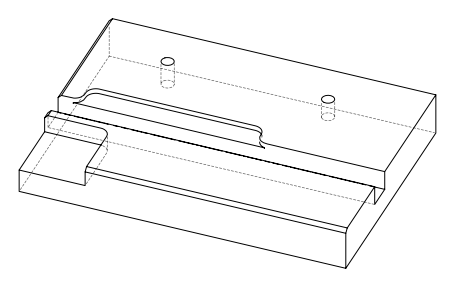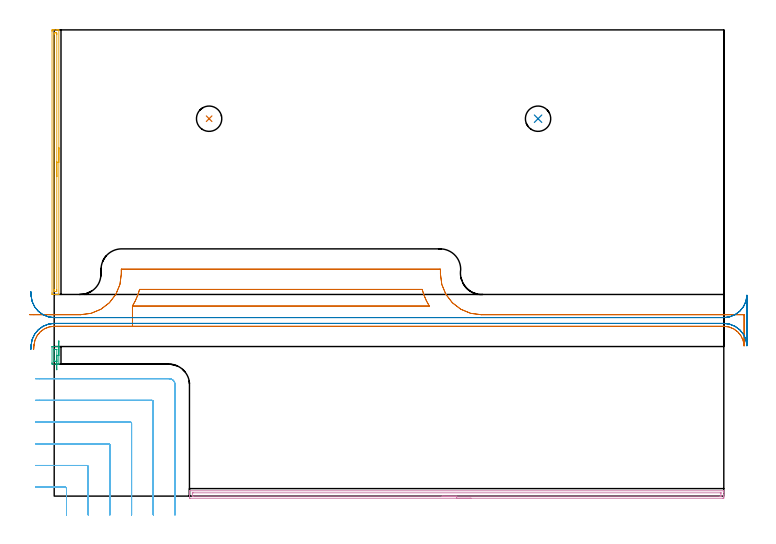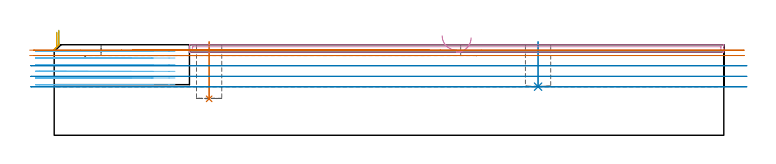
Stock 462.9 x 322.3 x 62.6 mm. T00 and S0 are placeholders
(PLAN: 8 operations, 4 tool changes, 31.6 min)
(1 INDEXABLE_INSERT_DRILL_BLIND_HOLE_FROM_SOLID | STEP1POCKET | NXT0302_006 | 0.16 min | 8926 mm3)
(2 INDEXABLE_INSERT_DRILL_BLIND_HOLE_FROM_SOLID_1 | STEP1POCKET_1 | NXT0302_006 | 0.13 min | 6910 mm3)
(3 AREA_MILL | FG_CHAMFER_SURFACE | UGT0205_001 | 0.37 min | 205 mm3)
(4 AREA_MILL_1 | FG_CHAMFER_SURFACE_1 | UGT0205_001 | 6.1 min | 5046 mm3)
(5 AREA_MILL_2 | FG_CHAMFER_SURFACE_2 | UGT0205_001 | 3.1 min | 2050 mm3)
(6 MILL_CORNER_NOTCH_RECTANGULAR | CORNER_NOTCH_RECTANGULAR | UGT0201_136 | Follow Part, ap 5, ae 75% | 9.2 min | 234101 mm3)
(7 MILL_OPEN_POCKET | POCKET_OPEN | UGT0201_006 | Follow Part, ap 7, ae 75% | 6.09 min | 183662 mm3)
(8 MILL_RECTANGULAR_SLOT | SLOT_RECTANGULAR | UGT0201_004 | Follow Part, ap 8, ae 75% | 6.44 min | 359990 mm3)
(TOOL NXT0302_006 | Index. Insert Drill 17.5mm [880-D1750L25-05] | D17.5 PA176 FL88 Z2)
(TOOL UGT0205_001 | Chamfer Mill 20 x 3 x 45 deg. | D20 FL50 Z2)
(TOOL UGT0201_136 | Carbide End Mill 20.0 | D20 FL30 Z4)
(TOOL UGT0201_006 | End Mill 28 mm | D28 FL25 Z2)
(TOOL UGT0201_004 | End Mill 32 mm | D32 FL53 Z6)
(OP 1 INDEXABLE_INSERT_DRILL_BLIND_HOLE_FROM_SOLID)
G17 G21 G94 G90
T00 M6
G54
G17 G0 G90 X107.1 Y260.9 S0 M3
G43 Z72.6 H1
G94 G81 G98 Z25.2 F250. R64.6
G80
M5
M2
(OP 2 INDEXABLE_INSERT_DRILL_BLIND_HOLE_FROM_SOLID_1)
G17 G21 G94 G90
T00 M6
G54
G17 G0 G90 X334.5 Y260.9 S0 M3
G43 Z72.6 H1
G94 G81 G98 Z33.6 F250. R64.6
G80
M5
M2
(OP 3 AREA_MILL)
G17 G21 G94 G90
T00 M6
G54
G17 G0 G90 X3.2 Y107.3 S1061 M3
G43 Z72.6 H0
G94 G1 Y107.262 Z71.728 F250.
Y107.148 Z70.863
Y106.959 Z70.012
Y106.697 Z69.18
Y106.363 Z68.374
Y105.96 Z67.6
Y105.492 Z66.864
Y104.96 Z66.172
Y104.371 Z65.529
Y103.728 Z64.94
Y103.036 Z64.408
Y102.3 Z63.94
Y101.526 Z63.537
Y100.72 Z63.203
Y99.888 Z62.941
Y99.036 Z62.752
Y98.172 Z62.638
Y97.3 Z62.6
Y91.596
X3.193 Y91.21 Z62.593
X3.087 Y91.2 Z62.486
X-1.184 Y91.201 Z58.216
X-1.493 Y91.205 Z57.907
X-1.496 Y91.317 Z57.904
X-1.499 Y91.596 Z57.901
X-1.5 Y92.158 Z57.9
X-1.499 Y103.004 Z57.901
X-1.496 Y103.283 Z57.904
X-1.493 Y103.395 Z57.907
X-0.93 Y103.4 Z58.47
X3.075 Z62.474
X3.087 Y103.399 Z62.487
X3.193 Y103.39 Z62.593
X3.2 Y103.004 Z62.6
Y97.3
X1.786 Z61.186
Y94.229
X1.785 Y93.351 Z61.185
X1.784 Y93.308 Z61.184
X1.779 Y93.262 Z61.179
X1.772 Y93.21 Z61.172
X1.74 Y93.209 Z61.14
X1.003 Y93.201 Z60.403
X0.85 Z60.25
X0.11 Y93.204 Z59.51
X-0.04 Y93.21 Z59.36
X-0.079 Y93.224 Z59.321
X-0.083 Y93.306 Z59.317
X-0.085 Y93.351 Z59.315
X-0.086 Y100.371 Z59.314
X-0.085 Y101.249 Z59.315
X-0.084 Y101.292 Z59.316
X-0.079 Y101.338 Z59.321
X-0.072 Y101.39 Z59.328
X-0.04 Y101.391 Z59.36
X0.697 Y101.399 Z60.097
X0.85 Z60.25
X1.59 Y101.396 Z60.99
X1.74 Y101.39 Z61.14
X1.779 Y101.376 Z61.179
X1.783 Y101.294 Z61.183
X1.785 Y101.249 Z61.185
X1.786 Y97.3 Z61.186
Y96.428 Z61.224
Y95.563 Z61.338
Y94.712 Z61.527
Y93.88 Z61.789
Y93.074 Z62.123
Y92.3 Z62.526
Y91.564 Z62.994
Y90.872 Z63.525
Y90.229 Z64.115
Y89.64 Z64.758
Y89.108 Z65.45
Y88.64 Z66.186
Y88.237 Z66.96
Y87.903 Z67.766
Y87.641 Z68.598
Y87.452 Z69.449
Y87.338 Z70.314
Y87.3 Z71.186
G0 Z72.6
M5
M2
(OP 4 AREA_MILL_1)
G17 G21 G94 G90
T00 M6
G54
G17 G0 G90 X288.2 Y-1.5 S1061 M3
G43 Z72.6 H0
Z67.4
G94 G1 X288.162 Z66.528 F250.
X288.048 Z65.664
X287.859 Z64.812
X287.597 Z63.98
X287.263 Z63.174
X286.86 Z62.4
X286.391 Z61.664
X285.86 Z60.972
X285.271 Z60.329
X284.628 Z59.74
X283.936 Z59.208
X283.2 Z58.74
X282.426 Z58.337
X281.62 Z58.003
X280.788 Z57.741
X279.936 Z57.552
X279.072 Z57.438
X278.2 Z57.4
X94.121
X93.713 Y-1.496 Z57.401
X93.51 Y-1.492 Z57.405
X93.5 Y-1.095 Z57.801
Y0.661 Z59.555
Y1.196 Z60.093
Y1.539 Z60.435
Y2.074 Z60.97
Y2.417 Z61.312
Y3.103 Z62.003
Y3.384 Z62.283
X93.502 Y3.544 Z62.436
X93.51 Y3.697 Z62.588
X93.675 Y3.7 Z62.6
X462.725
X462.89 Y3.697 Z62.588
X462.898 Y3.544 Z62.436
X462.9 Y3.384 Z62.283
Y3.103 Z62.003
Y2.417 Z61.312
Y1.196 Z60.093
Y0.661 Z59.555
Y0.05 Z58.946
Y-0.217 Z58.678
Y-0.828 Z58.068
X462.897 Y-1.095 Z57.801
X462.89 Y-1.492 Z57.405
X462.687 Y-1.496 Z57.401
X462.279 Y-1.5 Z57.4
X278.2
Y-0.086 Z58.814
X95.908 Y-0.085 Z58.815
X95.773 Y-0.084 Z58.816
X95.55 Y-0.079 Z58.821
X95.509 Y-0.072 Z58.828
X95.505 Y-0.042 Z58.858
X95.502 Y-0.01 Z58.89
X95.5 Y0.184 Z59.084
X95.501 Y2.074 Z60.974
X95.503 Y2.181 Z61.081
X95.509 Y2.252 Z61.152
X95.514 Y2.279 Z61.179
X95.53 Y2.281 Z61.181
X95.908 Y2.285 Z61.185
X96.042 Y2.286 Z61.186
X460.491 Y2.285 Z61.185
X460.627 Y2.284 Z61.184
X460.85 Y2.279 Z61.179
X460.891 Y2.272 Z61.172
X460.895 Y2.242 Z61.142
X460.898 Y2.209 Z61.109
X460.9 Y2.016 Z60.916
X460.899 Y0.126 Z59.026
X460.897 Y0.019 Z58.919
X460.891 Y-0.052 Z58.848
X460.886 Y-0.079 Z58.821
X460.87 Y-0.081 Z58.819
X460.491 Y-0.085 Z58.815
X460.358 Y-0.086 Z58.814
X278.2
X277.328 Z58.852
X276.463 Z58.966
X275.612 Z59.155
X274.78 Z59.417
X273.974 Z59.751
X273.2 Z60.154
X272.464 Z60.623
X271.772 Z61.154
X271.129 Z61.743
X270.54 Z62.386
X270.008 Z63.078
X269.54 Z63.814
X269.137 Z64.588
X268.803 Z65.394
X268.541 Z66.226
X268.352 Z67.078
X268.238 Z67.943
X268.2 Z68.814
G0 Z72.6
M5
M2
(OP 5 AREA_MILL_2)
G17 G21 G94 G90
T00 M6
G54
G17 G0 G90 X3.2 Y240.85 S1061 M3
G43 Z72.6 H0
G94 G1 Y240.812 Z71.728 F250.
Y240.698 Z70.863
Y240.509 Z70.012
Y240.247 Z69.18
Y239.913 Z68.374
Y239.51 Z67.6
Y239.042 Z66.864
Y238.51 Z66.172
Y237.921 Z65.529
Y237.278 Z64.939
Y236.586 Z64.408
Y235.85 Z63.94
Y235.076 Z63.537
Y234.27 Z63.203
Y233.438 Z62.941
Y232.587 Z62.752
Y231.722 Z62.638
Y230.85 Z62.6
Y139.538
X3.197 Y139.41 Z62.588
X3.163 Y139.407 Z62.555
X2.848 Y139.4 Z62.247
X2.29 Z61.689
X1.74 Z61.135
X-0.315 Z59.082
X-0.93 Y139.401 Z58.465
X-1.181 Y139.402 Z58.214
X-1.491 Y139.407 Z57.905
X-1.493 Y139.42 Z57.903
X-1.499 Y139.983 Z57.901
X-1.5 Y140.554 Z57.9
Y321.397
X-1.499 Y321.717 Z57.901
X-1.493 Y322.28 Z57.903
X-1.491 Y322.293 Z57.905
X-0.93 Y322.3 Z58.465
X-0.315 Z59.083
X-0.04 Z59.357
X1.74 Z61.135
X2.29 Z61.689
X2.63 Z62.029
X2.848 Z62.247
X3.163 Y322.293 Z62.555
X3.197 Y322.29 Z62.588
X3.2 Y322.162 Z62.6
Y230.85
X1.786 Z61.186
Y142.61
X1.782 Y141.765 Z61.182
X1.78 Y141.725 Z61.18
X1.74 Y141.41 Z61.14
X1.212 Y141.402 Z60.612
X0.85 Z60.25
X0.321 Y141.403 Z59.721
X-0.04 Y141.41 Z59.36
X-0.08 Y141.765 Z59.32
X-0.082 Y141.807 Z59.318
X-0.086 Y142.656 Z59.314
Y142.702
Y319.09
X-0.082 Y319.935 Z59.318
X-0.08 Y319.975 Z59.32
X-0.04 Y320.29 Z59.36
X0.488 Y320.298 Z59.888
X0.85 Z60.25
X1.379 Y320.297 Z60.779
X1.74 Y320.29 Z61.14
X1.779 Y319.935 Z61.179
X1.782 Y319.893 Z61.182
X1.786 Y319.044 Z61.186
Y318.999
Y230.85
Y229.978 Z61.224
Y229.114 Z61.338
Y228.262 Z61.526
Y227.43 Z61.789
Y226.624 Z62.123
Y225.85 Z62.525
Y225.114 Z62.994
Y224.422 Z63.525
Y223.779 Z64.115
Y223.19 Z64.758
Y222.658 Z65.45
Y222.19 Z66.186
Y221.787 Z66.96
Y221.453 Z67.766
Y221.191 Z68.598
Y221.002 Z69.449
Y220.888 Z70.314
Y220.85 Z71.186
G0 Z72.6
M5
M2
(OP 6 MILL_CORNER_NOTCH_RECTANGULAR)
G17 G21 G94 G90
T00 M6
G54
G17 G0 G90 X8.5 Y-13. S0 M3
G43 Z72.6 H0
Z58.
G94 G1 Y-10. F250.
Y5.206 F500.
G3 X7.506 Y6.2 R1.
G1 X-10.
X-13. F250.
G0 Z72.6
X23.5 Y-13.
Z58.
G1 Y-10.
Y20.206 F500.
G3 X22.506 Y21.2 R1.
G1 X-10.
X-13. F250.
G0 Z72.6
X38.5 Y-13.
Z58.
G1 Y-10.
Y35.206 F500.
G3 X37.506 Y36.2 R1.
G1 X-10.
X-13. F250.
G0 Z72.6
X53.5 Y-13.
Z58.
G1 Y-10.
Y50.205 F500.
G3 X52.505 Y51.2 R1.
G1 X-10.
X-13. F250.
G0 Z72.6
X68.5 Y-13.
Z58.
G1 Y-10.
Y65.205 F500.
G3 X67.505 Y66.2 R1.
G1 X-10.
X-13. F250.
G0 Z72.6
X83.5 Y-13.
Z58.
G1 Y-10.
Y77.1 F500.
G3 X79.4 Y81.2 R4.1
G1 X-10.
X-13. F250.
G0 Z72.6
X8.5 Y-13.
Z53.4
G1 Y-10.
Y5.206 F500.
G3 X7.506 Y6.2 R1.
G1 X-10.
X-13. F250.
G0 Z72.6
X23.5 Y-13.
Z53.4
G1 Y-10.
Y20.206 F500.
G3 X22.506 Y21.2 R1.
G1 X-10.
X-13. F250.
G0 Z72.6
X38.5 Y-13.
Z53.4
G1 Y-10.
Y35.206 F500.
G3 X37.506 Y36.2 R1.
G1 X-10.
X-13. F250.
G0 Z72.6
X53.5 Y-13.
Z53.4
G1 Y-10.
Y50.205 F500.
G3 X52.505 Y51.2 R1.
G1 X-10.
X-13. F250.
G0 Z72.6
X68.5 Y-13.
Z53.4
G1 Y-10.
Y65.205 F500.
G3 X67.505 Y66.2 R1.
G1 X-10.
X-13. F250.
G0 Z72.6
X83.5 Y-13.
Z53.4
G1 Y-10.
Y77.1 F500.
G3 X79.4 Y81.2 R4.1
G1 X-10.
X-13. F250.
G0 Z72.6
X8.5 Y-13.
Z48.8
G1 Y-10.
Y5.206 F500.
G3 X7.506 Y6.2 R1.
G1 X-10.
X-13. F250.
G0 Z72.6
X23.5 Y-13.
Z48.8
G1 Y-10.
Y20.206 F500.
G3 X22.506 Y21.2 R1.
G1 X-10.
X-13. F250.
G0 Z72.6
X38.5 Y-13.
Z48.8
G1 Y-10.
Y35.206 F500.
G3 X37.506 Y36.2 R1.
G1 X-10.
X-13. F250.
G0 Z72.6
X53.5 Y-13.
Z48.8
G1 Y-10.
Y50.205 F500.
G3 X52.505 Y51.2 R1.
G1 X-10.
X-13. F250.
G0 Z72.6
X68.5 Y-13.
Z48.8
G1 Y-10.
Y65.205 F500.
G3 X67.505 Y66.2 R1.
G1 X-10.
X-13. F250.
G0 Z72.6
X83.5 Y-13.
Z48.8
G1 Y-10.
Y77.1 F500.
G3 X79.4 Y81.2 R4.1
G1 X-10.
X-13. F250.
G0 Z72.6
X8.5 Y-13.
Z44.2
G1 Y-10.
Y5.206 F500.
G3 X7.506 Y6.2 R1.
G1 X-10.
X-13. F250.
G0 Z72.6
X23.5 Y-13.
Z44.2
G1 Y-10.
Y20.206 F500.
G3 X22.506 Y21.2 R1.
G1 X-10.
X-13. F250.
G0 Z72.6
X38.5 Y-13.
Z44.2
G1 Y-10.
Y35.206 F500.
G3 X37.506 Y36.2 R1.
G1 X-10.
X-13. F250.
G0 Z72.6
X53.5 Y-13.
Z44.2
G1 Y-10.
Y50.205 F500.
G3 X52.505 Y51.2 R1.
G1 X-10.
X-13. F250.
G0 Z72.6
X68.5 Y-13.
Z44.2
G1 Y-10.
Y65.205 F500.
G3 X67.505 Y66.2 R1.
G1 X-10.
X-13. F250.
G0 Z72.6
X83.5 Y-13.
Z44.2
G1 Y-10.
Y77.1 F500.
G3 X79.4 Y81.2 R4.1
G1 X-10.
X-13. F250.
G0 Z72.6
X8.5 Y-13.
Z39.6
G1 Y-10.
Y5.206 F500.
G3 X7.506 Y6.2 R1.
G1 X-10.
X-13. F250.
G0 Z72.6
X23.5 Y-13.
Z39.6
G1 Y-10.
Y20.206 F500.
G3 X22.506 Y21.2 R1.
G1 X-10.
X-13. F250.
G0 Z72.6
X38.5 Y-13.
Z39.6
G1 Y-10.
Y35.206 F500.
G3 X37.506 Y36.2 R1.
G1 X-10.
X-13. F250.
G0 Z72.6
X53.5 Y-13.
Z39.6
G1 Y-10.
Y50.205 F500.
G3 X52.505 Y51.2 R1.
G1 X-10.
X-13. F250.
G0 Z72.6
X68.5 Y-13.
Z39.6
G1 Y-10.
Y65.205 F500.
G3 X67.505 Y66.2 R1.
G1 X-10.
X-13. F250.
G0 Z72.6
X83.5 Y-13.
Z39.6
G1 Y-10.
Y77.1 F500.
G3 X79.4 Y81.2 R4.1
G1 X-10.
X-13. F250.
G0 Z72.6
X8.5 Y-13.
Z35.
G1 Y-10.
Y5.206 F500.
G3 X7.506 Y6.2 R1.
G1 X-10.
X-13. F250.
G0 Z72.6
X23.5 Y-13.
Z35.
G1 Y-10.
Y20.206 F500.
G3 X22.506 Y21.2 R1.
G1 X-10.
X-13. F250.
G0 Z72.6
X38.5 Y-13.
Z35.
G1 Y-10.
Y35.206 F500.
G3 X37.506 Y36.2 R1.
G1 X-10.
X-13. F250.
G0 Z72.6
X53.5 Y-13.
Z35.
G1 Y-10.
Y50.205 F500.
G3 X52.505 Y51.2 R1.
G1 X-10.
X-13. F250.
G0 Z72.6
X68.5 Y-13.
Z35.
G1 Y-10.
Y65.205 F500.
G3 X67.505 Y66.2 R1.
G1 X-10.
X-13. F250.
G0 Z72.6
X83.5 Y-13.
Z35.
G1 Y-10.
Y77.1 F500.
G3 X79.4 Y81.2 R4.1
G1 X-10.
X-13. F250.
G0 Z72.6
M5
M2
(OP 7 MILL_OPEN_POCKET)
G17 G21 G94 G90
T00 M6
G54
G17 G0 G90 X-14.205 Y101.605 S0 M3
G43 Z72.6 H0
Z58.85
G94 G1 X-13.949 Y104.594 F250.
G2 X0. Y117.4 R14. F500.
G1 X54.089
Y131.4
G3 X59.021 Y142.9 R42.2
G1 X254.379
G3 X259.311 Y131.4 R42.2
G1 X54.089
Y117.4
X462.9
G2 X476.89 Y103.929 R14.
G1 X476.9
Y125.4
X295.2
G2 X267. Y153.6 R28.2
G1 Y156.7
G3 X266.8 Y156.9 R0.2
G1 X46.6
G3 X46.4 Y156.7 R0.2
G1 Y153.6
G2 X18.2 Y125.4 R28.2
G1 X-14.
X-17. F250.
G0 X-14.166 Y101.322 Z55.1
G1 X-13.97 Y104.316
G2 X0. Y117.4 R14. F500.
G1 X54.089
Y131.4
G3 X59.021 Y142.9 R42.2
G1 X254.379
G3 X259.311 Y131.4 R42.2
G1 X54.089
Y117.4
X462.9
G2 X476.89 Y103.929 R14.
G1 X476.9
Y125.4
X295.2
G2 X267. Y153.6 R28.2
G1 Y156.7
G3 X266.8 Y156.9 R0.2
G1 X46.6
G3 X46.4 Y156.7 R0.2
G1 Y153.6
G2 X18.2 Y125.4 R28.2
G1 X-14.
X-17. F250.
G0 Z72.6
M5
M2
(OP 8 MILL_RECTANGULAR_SLOT)
G17 G21 G94 G90
T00 M6
G54
G17 G0 G90 X-16.154 Y101.385 S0 M3
G43 Z72.6 H0
Z48.05
G94 G1 X-15.97 Y104.379 F250.
G2 X0. Y119.4 R16. F500.
G1 X462.9
G2 X478.89 Y103.966 R16.
G1 Y138.834
G2 X462.9 Y123.4 R16.
G1 X0.
G2 X-15.97 Y138.421 R16.
G1 X-16.154 Y141.415 F250.
G0 Y101.385 Z40.775
G1 X-15.97 Y104.379
G2 X0. Y119.4 R16. F500.
G1 X462.9
G2 X478.89 Y103.966 R16.
G1 Y138.834
G2 X462.9 Y123.4 R16.
G1 X0.
G2 X-15.97 Y138.421 R16.
G1 X-16.154 Y141.415 F250.
G0 Y101.385 Z33.5
G1 X-15.97 Y104.379
G2 X0. Y119.4 R16. F500.
G1 X462.9
G2 X478.89 Y103.966 R16.
G1 Y138.834
G2 X462.9 Y123.4 R16.
G1 X0.
G2 X-15.97 Y138.421 R16.
G1 X-16.154 Y141.415 F250.
G0 Z72.6
M5
M2
